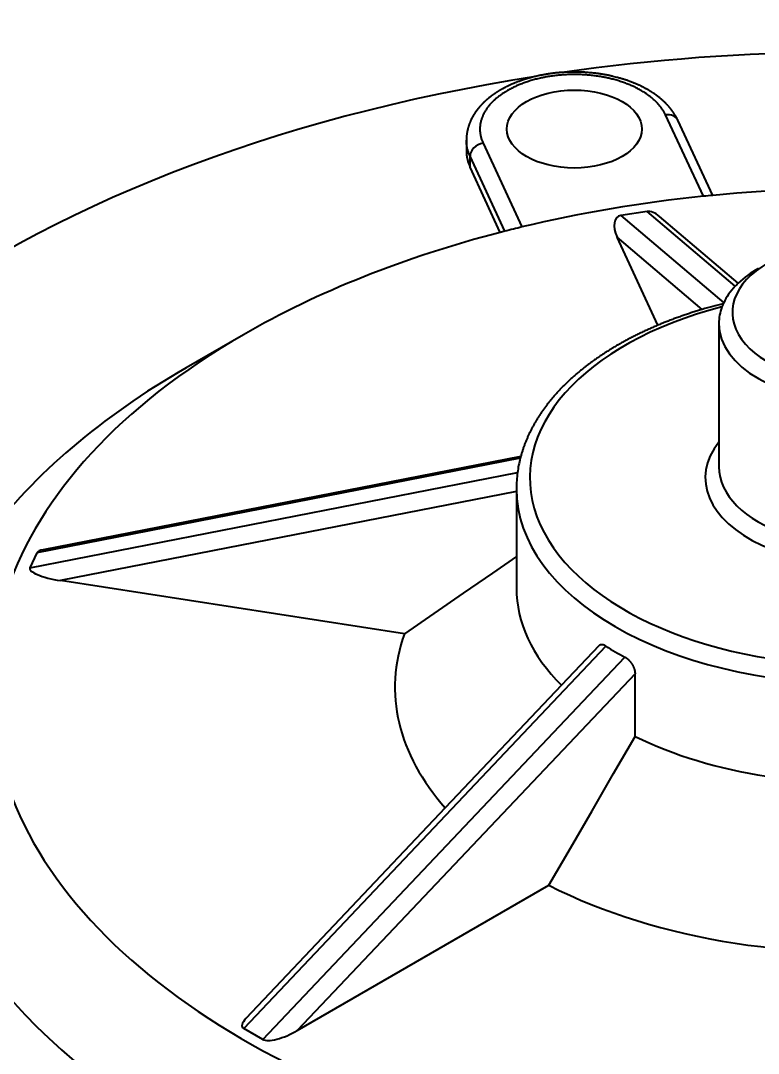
# Model space of a CAD drawing. Header units: millimetres. Extents: x 15 to 415, y 5 to 292.
# Drawn here: x 329.37 to 347.59, y 212.48 to 237.98 of the extents above; entities that cross this region are included whole.
import ezdxf

# ---------------------------------------------------------------- set-up
doc = ezdxf.new("R2010")
doc.units = ezdxf.units.MM
doc.layers.add('Geometries', color=7, linetype='Continuous')

msp = doc.modelspace()

# ---------------------------------------------------------------- linework, layer by layer
at = {"layer": 'Geometries', "linetype": 'Continuous', "lineweight": 40}
for p, q in [((346.2293, 233.6446), (345.2968, 235.654)), ((346.4599, 233.6674), (345.5991, 235.5221)), ((340.3763, 235.0334), (340.3763, 235.0333)), ((340.3763, 235.0333), (340.3763, 235.0334)), ((340.3763, 235.0333), (340.3763, 234.7611)), ((340.7891, 234.9566), (341.7495, 232.8873)), ((340.4671, 234.3625), (340.4671, 234.6347)), ((341.3267, 232.7826), (340.4671, 234.6347)), ((341.2139, 232.7536), (340.4671, 234.3625)), ((344.8379, 233.2699), (344.194, 233.1703)), ((344.194, 233.1703), (346.7324, 231.0178)), ((347.016, 231.423), (344.8379, 233.2699)), ((347.0928, 231.5003), (345.1492, 233.1484)), ((346.2006, 230.8513), (344.0974, 232.6348)), ((345.1057, 230.4623), (344.0974, 232.6348)), ((346.6115, 230.504), (346.6115, 230.5029)), ((346.6115, 230.5029), (346.6115, 227.5756)), ((334.8677, 230.2273), (333.4535, 229.4108)), ((346.6115, 227.5756), (346.6115, 226.9659)), ((341.7193, 227.2231), (329.9248, 224.9181)), ((341.7069, 227.1756), (329.7703, 224.8428)), ((329.5977, 224.471), (341.6385, 226.8242)), ((341.6115, 226.3553), (330.3528, 224.155)), ((341.6115, 226.4252), (341.6115, 226.4215)), ((341.6115, 226.4215), (341.6115, 226.3553)), ((341.6115, 226.3553), (341.6115, 224.7471)), ((329.7703, 224.8428), (329.5977, 224.471)), ((341.6115, 224.7471), (341.6115, 223.9721)), ((338.844, 222.8414), (330.3528, 224.155)), ((343.8212, 222.5372), (334.8772, 213.0954)), ((343.6445, 222.5408), (342.7247, 221.5697)), ((335.3486, 212.8233), (344.2927, 222.265)), ((344.5425, 221.8493), (336.2002, 213.0428)), ((344.5425, 220.3087), (344.5425, 221.8493)), ((342.7247, 221.5697), (339.856, 218.5414)), ((339.856, 218.5414), (334.9316, 213.343)), ((336.2002, 213.0428), (342.4162, 216.6316)), ((335.3486, 212.8233), (334.8772, 213.0954))]:
    msp.add_line(p, q, dxfattribs=at)
at = {"layer": 'Geometries', "linetype": 'Continuous', "lineweight": 40, "flags": 128}
for points in [[(342.7392, 236.703), (342.7098, 236.7009), (342.6799, 236.6985), (342.6568, 236.6965), (342.6336, 236.6943), (342.6105, 236.6921), (342.5874, 236.6897), (342.5644, 236.6872), (342.5414, 236.6846), (342.5182, 236.6818), (342.5062, 236.6803), (342.4941, 236.6788), (342.4818, 236.6772), (342.4694, 236.6756), (342.457, 236.6739), (342.4448, 236.6722), (342.4307, 236.6702), (342.4171, 236.6682), (342.4039, 236.6662), (342.391, 236.6643), (342.3802, 236.6626), (342.3696, 236.6609), (342.359, 236.6592), (342.3485, 236.6575), (342.338, 236.6557), (342.327, 236.6539), (342.3164, 236.6521), (342.3055, 236.6502), (342.2943, 236.6482), (342.2828, 236.6461), (342.2713, 236.644), (342.2511, 236.6402), (342.2313, 236.6364), (342.2118, 236.6325), (342.1925, 236.6286), (342.1735, 236.6246), (342.1469, 236.6189), (342.1204, 236.6131), (342.0935, 236.6069), (342.0874, 236.6055)], [(345.5991, 235.5223), (345.5958, 235.5292), (345.5926, 235.5359), (345.5895, 235.5424), (345.5865, 235.5486), (345.5836, 235.5545), (345.5807, 235.5601), (345.578, 235.5655), (345.5754, 235.5705), (345.5728, 235.5756), (345.5703, 235.5803), (345.5679, 235.5848), (345.5657, 235.5891), (345.5635, 235.5931), (345.5615, 235.5968), (345.5598, 235.5998), (345.5583, 235.6027), (345.5568, 235.6053), (345.5553, 235.6079), (345.5538, 235.6108), (345.552, 235.6138), (345.5502, 235.6172), (345.5483, 235.6204), (345.5463, 235.6239), (345.5441, 235.6276), (345.5419, 235.6315), (345.5395, 235.6357), (345.537, 235.6398), (345.5333, 235.6459), (345.5298, 235.6518), (345.5264, 235.6574), (345.5231, 235.6627), (345.52, 235.6678), (345.5159, 235.6742), (345.5118, 235.6807), (345.5076, 235.6872), (345.5042, 235.6923), (345.5009, 235.6974), (345.4974, 235.7026), (345.4938, 235.7081), (345.4899, 235.7137), (345.4859, 235.7196), (345.4816, 235.7258), (345.4785, 235.7302), (345.4754, 235.7347), (345.4723, 235.7389), (345.4695, 235.7429), (345.4667, 235.7468), (345.4641, 235.7503), (345.4618, 235.7536), (345.4599, 235.7562), (345.4581, 235.7586), (345.4565, 235.7607), (345.455, 235.7628), (345.4533, 235.765), (345.4515, 235.7675), (345.4492, 235.7706), (345.4466, 235.774), (345.4438, 235.7776), (345.4409, 235.7815), (345.4377, 235.7856), (345.4351, 235.789), (345.4323, 235.7926), (345.4296, 235.796), (345.427, 235.7993), (345.4245, 235.8024), (345.4215, 235.8062), (345.4188, 235.8096), (345.4162, 235.8128), (345.4139, 235.8156), (345.4118, 235.8182), (345.4102, 235.8202), (345.4084, 235.8223), (345.4066, 235.8246), (345.4046, 235.827), (345.4024, 235.8296), (345.3995, 235.8331), (345.3963, 235.8369), (345.3928, 235.841), (345.3892, 235.8453), (345.3853, 235.8498), (345.3816, 235.8541), (345.3779, 235.8584), (345.3727, 235.8643), (345.3676, 235.8701), (345.3625, 235.8757), (345.3576, 235.8812), (345.3528, 235.8865), (345.3482, 235.8915), (345.3438, 235.8963), (345.3396, 235.9008), (345.3367, 235.9038), (345.334, 235.9067), (345.3313, 235.9096), (345.3284, 235.9126), (345.3254, 235.9158), (345.3222, 235.9191), (345.3189, 235.9225), (345.3154, 235.9261), (345.3118, 235.9298), (345.3079, 235.9338), (345.3038, 235.9379), (345.2996, 235.9421), (345.2957, 235.946), (345.292, 235.9497), (345.2886, 235.953), (345.2854, 235.9561), (345.2825, 235.959), (345.2798, 235.9616), (345.2778, 235.9636), (345.276, 235.9653), (345.274, 235.9672), (345.2719, 235.9692), (345.2697, 235.9713), (345.2666, 235.9743), (345.2633, 235.9775), (345.2596, 235.9809), (345.2559, 235.9844), (345.2519, 235.9881), (345.2478, 235.9919), (345.2436, 235.9958), (345.2395, 235.9996), (345.223, 236.0145), (345.2187, 236.0182), (345.2145, 236.022), (345.2102, 236.0257), (345.206, 236.0295), (345.2019, 236.033), (345.198, 236.0363), (345.1943, 236.0395), (345.191, 236.0424), (345.1878, 236.045), (345.1849, 236.0475), (345.1821, 236.0499), (345.1801, 236.0515), (345.1781, 236.0533), (345.1759, 236.0551), (345.1736, 236.057), (345.17, 236.06), (345.1661, 236.0632), (345.162, 236.0666), (345.1575, 236.0702), (345.1528, 236.0741), (345.1407, 236.0838), (345.1284, 236.0935), (345.1161, 236.1032), (345.1112, 236.1069), (345.1063, 236.1107), (345.1014, 236.1144), (345.0967, 236.1179), (345.0923, 236.1212), (345.0882, 236.1243), (345.0853, 236.1265), (345.0825, 236.1286), (345.0798, 236.1305), (345.0773, 236.1324), (345.075, 236.1341), (345.0728, 236.1357), (345.0705, 236.1374), (345.0681, 236.1392), (345.0648, 236.1416), (345.0612, 236.1441), (345.0574, 236.1469), (345.0533, 236.1498), (345.049, 236.1529), (345.0442, 236.1564), (345.0391, 236.1599), (345.034, 236.1635), (345.0289, 236.1671), (345.0238, 236.1706), (345.0188, 236.174), (345.007, 236.1821), (344.9952, 236.1901), (344.9883, 236.1947), (344.9816, 236.1991), (344.9751, 236.2034), (344.9689, 236.2074), (344.9629, 236.2113), (344.9571, 236.215), (344.9524, 236.218), (344.9476, 236.2211), (344.9427, 236.2242), (344.9375, 236.2274), (344.9322, 236.2308), (344.9249, 236.2353), (344.9172, 236.24), (344.9094, 236.2448), (344.8953, 236.2533), (344.8808, 236.2619), (344.8661, 236.2706), (344.851, 236.2793), (344.8355, 236.2881), (344.8197, 236.2969), (344.8144, 236.2998), (344.8093, 236.3026), (344.8044, 236.3053), (344.7998, 236.3078), (344.7955, 236.3101), (344.7915, 236.3123), (344.7877, 236.3143), (344.7845, 236.316), (344.7815, 236.3176), (344.7786, 236.3192), (344.7753, 236.3209), (344.7719, 236.3227), (344.7682, 236.3247), (344.7643, 236.3267), (344.7597, 236.3291), (344.7549, 236.3316), (344.7497, 236.3343), (344.7443, 236.3371), (344.7388, 236.3399), (344.7266, 236.346), (344.7147, 236.352), (344.7031, 236.3578), (344.6916, 236.3634), (344.6804, 236.3688), (344.6689, 236.3743), (344.6572, 236.3798), (344.6453, 236.3854), (344.6326, 236.3912), (344.6197, 236.3971), (344.6072, 236.4027), (344.6005, 236.4057), (344.5939, 236.4087), (344.5874, 236.4115), (344.5809, 236.4143), (344.5747, 236.417), (344.5687, 236.4196), (344.5629, 236.4221), (344.5579, 236.4242), (344.5531, 236.4263), (344.5486, 236.4282), (344.544, 236.4301), (344.5391, 236.4322), (344.5338, 236.4344), (344.5282, 236.4367), (344.5222, 236.4392), (344.5158, 236.4418), (344.5092, 236.4445), (344.5022, 236.4473), (344.4952, 236.4501), (344.4844, 236.4544), (344.4738, 236.4586), (344.4634, 236.4626), (344.4519, 236.4671), (344.4406, 236.4714), (344.4294, 236.4756), (344.4182, 236.4798), (344.4069, 236.4839), (344.3956, 236.488), (344.3843, 236.4921), (344.3686, 236.4977), (344.3527, 236.5032), (344.3364, 236.5088), (344.3198, 236.5144), (344.3123, 236.517), (344.3049, 236.5194), (344.2979, 236.5217), (344.2911, 236.5239), (344.2846, 236.526), (344.2797, 236.5276), (344.2749, 236.5291), (344.2704, 236.5306), (344.266, 236.532), (344.2617, 236.5333), (344.2568, 236.5349), (344.2516, 236.5365), (344.246, 236.5382), (344.2402, 236.54), (344.2341, 236.5419), (344.2277, 236.5438), (344.2211, 236.5459), (344.2142, 236.5479), (344.1932, 236.5542), (344.1724, 236.5602), (344.1516, 236.5661), (344.1311, 236.5718), (344.1108, 236.5773), (344.0909, 236.5825), (344.0598, 236.5905), (344.0286, 236.5983), (343.9972, 236.6058), (343.98, 236.6097), (343.9628, 236.6137), (343.9455, 236.6175), (343.9281, 236.6213), (343.9103, 236.6251), (343.8924, 236.6288), (343.8742, 236.6325), (343.8606, 236.6352), (343.8473, 236.6378), (343.8344, 236.6403), (343.8219, 236.6426), (343.8142, 236.644), (343.8062, 236.6455), (343.7979, 236.647), (343.7892, 236.6486), (343.7801, 236.6502), (343.7735, 236.6513), (343.7667, 236.6525), (343.7597, 236.6537), (343.7525, 236.6549), (343.7454, 236.6561), (343.7386, 236.6573), (343.7322, 236.6583), (343.7262, 236.6593), (343.7205, 236.6602), (343.7157, 236.661), (343.7112, 236.6617), (343.707, 236.6623), (343.7031, 236.663), (343.6994, 236.6635), (343.6958, 236.6641), (343.6919, 236.6647), (343.6878, 236.6653), (343.6828, 236.6661), (343.6774, 236.6669), (343.6717, 236.6677), (343.6657, 236.6686), (343.6594, 236.6695), (343.6527, 236.6705), (343.6457, 236.6715), (343.633, 236.6733), (343.6206, 236.675), (343.6084, 236.6766), (343.5949, 236.6784), (343.5817, 236.6801), (343.5687, 236.6817), (343.5559, 236.6832), (343.543, 236.6848), (343.5301, 236.6862), (343.5172, 236.6877), (343.4817, 236.6915), (343.4461, 236.6949), (343.4143, 236.6978), (343.3824, 236.7004), (343.3505, 236.7028), (343.3185, 236.7049), (343.2899, 236.7066), (343.2613, 236.7082), (343.2327, 236.7095), (343.204, 236.7107), (343.1754, 236.7116), (343.1467, 236.7124), (343.118, 236.713), (343.0891, 236.7134), (343.0728, 236.7135), (343.0564, 236.7136), (343.04, 236.7136), (343.0239, 236.7136), (343.008, 236.7135), (342.9924, 236.7133), (342.977, 236.7131), (342.9614, 236.7128), (342.9415, 236.7124), (342.9212, 236.7119), (342.9005, 236.7113), (342.88, 236.7106), (342.8596, 236.7098), (342.8295, 236.7084), (342.7995, 236.7068), (342.7695, 236.705), (342.7396, 236.703), (342.7392, 236.703)], [(342.0874, 236.6055), (342.0664, 236.6005), (342.0395, 236.5939), (342.0128, 236.5871), (341.9864, 236.5803), (341.9601, 236.5732), (341.9472, 236.5696), (341.9342, 236.566), (341.9209, 236.5623), (341.9074, 236.5584), (341.9012, 236.5566), (341.895, 236.5548), (341.8887, 236.553), (341.8823, 236.5511), (341.8759, 236.5492), (341.8695, 236.5473), (341.8634, 236.5454), (341.8566, 236.5434), (341.8503, 236.5414), (341.8444, 236.5396), (341.839, 236.5379), (341.8339, 236.5364), (341.8293, 236.5349), (341.8259, 236.5338), (341.8222, 236.5327), (341.8183, 236.5314), (341.8141, 236.5301), (341.8096, 236.5287), (341.8049, 236.5272), (341.8, 236.5256), (341.7949, 236.5239), (341.7895, 236.5221), (341.7838, 236.5203), (341.7781, 236.5184), (341.7671, 236.5148), (341.7563, 236.5111), (341.7438, 236.5069), (341.7316, 236.5026), (341.7196, 236.4985), (341.6988, 236.4911), (341.6781, 236.4836), (341.6575, 236.476), (341.642, 236.4701), (341.6263, 236.4641), (341.6105, 236.4579), (341.5944, 236.4516), (341.5873, 236.4488), (341.5805, 236.446), (341.5741, 236.4434), (341.568, 236.4409), (341.5623, 236.4386), (341.5569, 236.4364), (341.5518, 236.4343), (341.5485, 236.4329), (341.5451, 236.4315), (341.5415, 236.43), (341.5377, 236.4284), (341.5337, 236.4267), (341.5294, 236.4249), (341.5249, 236.4229), (341.5197, 236.4207), (341.5141, 236.4183), (341.5083, 236.4158), (341.5023, 236.4132), (341.4964, 236.4106), (341.479, 236.4029), (341.462, 236.3952), (341.4455, 236.3877), (341.4292, 236.3801), (341.4133, 236.3726), (341.3978, 236.3651), (341.3905, 236.3616), (341.3831, 236.3579), (341.3755, 236.3542), (341.3676, 236.3503), (341.3596, 236.3462), (341.3542, 236.3435), (341.3488, 236.3408), (341.3433, 236.338), (341.3378, 236.3351), (341.3325, 236.3324), (341.3276, 236.3299), (341.323, 236.3275), (341.3182, 236.325), (341.3139, 236.3227), (341.3099, 236.3206), (341.3063, 236.3187), (341.3031, 236.3169), (341.3, 236.3153), (341.2968, 236.3136), (341.2933, 236.3117), (341.2896, 236.3097), (341.2857, 236.3076), (341.2802, 236.3046), (341.2744, 236.3014), (341.2682, 236.298), (341.2608, 236.2939), (341.2533, 236.2897), (341.2458, 236.2855), (341.2383, 236.2812), (341.2309, 236.277), (341.2234, 236.2727), (341.2147, 236.2676), (341.2061, 236.2625), (341.1976, 236.2575), (341.1894, 236.2526), (341.1813, 236.2477), (341.1735, 236.243), (341.166, 236.2384), (341.1586, 236.2338), (341.1513, 236.2292), (341.144, 236.2247), (341.1367, 236.2201), (341.1294, 236.2154), (341.122, 236.2106), (341.113, 236.2048), (341.1037, 236.1987), (341.0942, 236.1923), (341.0844, 236.1858), (341.0746, 236.1792), (341.0648, 236.1724), (341.054, 236.165), (341.0432, 236.1573), (341.0389, 236.1543), (341.0348, 236.1514), (341.0308, 236.1485), (341.0271, 236.1458), (341.0239, 236.1436), (341.0209, 236.1414), (341.0181, 236.1393), (341.0154, 236.1374), (341.0129, 236.1355), (341.0105, 236.1338), (341.0083, 236.1322), (341.006, 236.1305), (341.0028, 236.1281), (340.9993, 236.1255), (340.9955, 236.1227), (340.9915, 236.1196), (340.9872, 236.1164), (340.9826, 236.1129), (340.9781, 236.1095), (340.9735, 236.1059), (340.9689, 236.1024), (340.9643, 236.0988), (340.9597, 236.0953), (340.9453, 236.0839), (340.931, 236.0724), (340.9266, 236.0688), (340.9226, 236.0655), (340.9187, 236.0623), (340.9151, 236.0593), (340.9117, 236.0565), (340.9091, 236.0543), (340.9067, 236.0523), (340.9044, 236.0504), (340.9022, 236.0486), (340.9, 236.0467), (340.8976, 236.0446), (340.8945, 236.042), (340.8911, 236.0391), (340.8876, 236.0361), (340.8837, 236.0327), (340.8799, 236.0295), (340.876, 236.026), (340.8718, 236.0223), (340.8677, 236.0187), (340.8635, 236.015), (340.8595, 236.0114), (340.8554, 236.0077), (340.8444, 235.9977), (340.8335, 235.9877), (340.8294, 235.9838), (340.8255, 235.9802), (340.8219, 235.9768), (340.8186, 235.9737), (340.8155, 235.9708), (340.8133, 235.9687), (340.8113, 235.9667), (340.8094, 235.9649), (340.8076, 235.9631), (340.8056, 235.9612), (340.8029, 235.9586), (340.8, 235.9558), (340.797, 235.9528), (340.7937, 235.9495), (340.7902, 235.9461), (340.7866, 235.9425), (340.7828, 235.9387), (340.779, 235.9349), (340.7753, 235.9311), (340.7703, 235.926), (340.7655, 235.921), (340.7609, 235.9163), (340.7566, 235.9117), (340.7525, 235.9074), (340.7477, 235.9023), (340.7428, 235.8971), (340.7377, 235.8916), (340.7325, 235.8859), (340.7272, 235.8801), (340.7217, 235.874), (340.7161, 235.8677), (340.7101, 235.8609), (340.704, 235.8539), (340.6978, 235.8466), (340.6941, 235.8423), (340.6907, 235.8383), (340.6875, 235.8345), (340.6845, 235.8309), (340.6825, 235.8285), (340.6806, 235.8262), (340.6789, 235.8241), (340.6772, 235.8221), (340.6757, 235.8202), (340.6742, 235.8184), (340.6727, 235.8166), (340.6709, 235.8143), (340.6689, 235.8119), (340.6668, 235.8093), (340.6646, 235.8065), (340.6622, 235.8035), (340.6601, 235.8008), (340.6578, 235.798), (340.6555, 235.7951), (340.6531, 235.792), (340.6507, 235.7889), (340.6483, 235.7858), (340.6456, 235.7823), (340.6431, 235.7791), (340.6408, 235.776), (340.6386, 235.7731), (340.6367, 235.7706), (340.6349, 235.7682), (340.6333, 235.766), (340.6317, 235.7639), (340.6303, 235.7621), (340.629, 235.7602), (340.6275, 235.7583), (340.6254, 235.7553), (340.623, 235.7521), (340.6205, 235.7487), (340.6178, 235.7449), (340.6149, 235.7408), (340.6118, 235.7365), (340.6086, 235.732), (340.6054, 235.7274), (340.6007, 235.7206), (340.5961, 235.714), (340.5923, 235.7082), (340.5886, 235.7027), (340.5851, 235.6975), (340.5817, 235.6923), (340.5783, 235.6871), (340.5749, 235.6819), (340.5715, 235.6766), (340.5682, 235.6713), (340.5648, 235.6659), (340.5621, 235.6616), (340.5594, 235.6572), (340.5566, 235.6527), (340.5538, 235.648), (340.5509, 235.6431), (340.5479, 235.638), (340.5448, 235.6329), (340.5422, 235.6284), (340.5398, 235.6242), (340.5375, 235.6203), (340.5354, 235.6166), (340.5335, 235.6132), (340.5318, 235.61), (340.5304, 235.6076), (340.5291, 235.6053), (340.5278, 235.6028), (340.5263, 235.6003), (340.5248, 235.5975), (340.5232, 235.5946), (340.5215, 235.5915), (340.5196, 235.5878), (340.5176, 235.584), (340.5154, 235.58), (340.5132, 235.5758), (340.5109, 235.5713), (340.5086, 235.5668), (340.5064, 235.5626), (340.5044, 235.5586), (340.5026, 235.5549), (340.5009, 235.5515), (340.4993, 235.5483), (340.4982, 235.5461), (340.4972, 235.544), (340.4962, 235.5419), (340.4951, 235.5396), (340.4939, 235.5371), (340.4926, 235.5344), (340.4909, 235.5309), (340.4891, 235.5271), (340.4872, 235.523), (340.4852, 235.5187), (340.4831, 235.514), (340.4813, 235.5102), (340.4797, 235.5066), (340.4782, 235.5032), (340.4768, 235.4999), (340.4754, 235.4969), (340.474, 235.4936), (340.4727, 235.4905), (340.4714, 235.4877), (340.4703, 235.4851), (340.4695, 235.4833), (340.4688, 235.4815), (340.468, 235.4796), (340.4672, 235.4777), (340.4659, 235.4746), (340.4645, 235.4712), (340.463, 235.4675), (340.4614, 235.4635), (340.4596, 235.4592), (340.4581, 235.4554), (340.4566, 235.4514), (340.455, 235.4473), (340.4535, 235.4434), (340.4521, 235.4397), (340.4507, 235.4362), (340.4492, 235.4322), (340.4479, 235.4285), (340.4466, 235.4251), (340.4454, 235.4218), (340.4443, 235.4188), (340.4433, 235.4159), (340.4422, 235.4128), (340.441, 235.4095), (340.4398, 235.406), (340.4386, 235.4023), (340.4373, 235.3985), (340.4359, 235.3945), (340.4346, 235.3907), (340.4331, 235.3859), (340.4316, 235.3814), (340.4302, 235.3772), (340.4295, 235.3749), (340.4288, 235.3726), (340.428, 235.3701), (340.4272, 235.3675), (340.426, 235.3634), (340.4246, 235.359), (340.4232, 235.3543), (340.4217, 235.3492), (340.4205, 235.3449), (340.4192, 235.3405), (340.418, 235.3361), (340.4169, 235.3319), (340.4156, 235.3273), (340.4144, 235.3229), (340.4134, 235.319), (340.4124, 235.3153), (340.4116, 235.312), (340.4108, 235.3091), (340.4102, 235.3067), (340.4096, 235.304), (340.4089, 235.3011), (340.4081, 235.298), (340.4073, 235.2946), (340.4064, 235.2909), (340.4055, 235.287), (340.4046, 235.2831), (340.4037, 235.2791), (340.4027, 235.2749), (340.4018, 235.2708), (340.401, 235.2668), (340.4002, 235.2632), (340.3995, 235.2594), (340.3987, 235.256), (340.3981, 235.2527), (340.3975, 235.2498), (340.3971, 235.2476), (340.3967, 235.2456), (340.3963, 235.2437), (340.396, 235.2418), (340.3954, 235.2388), (340.3948, 235.2355), (340.3941, 235.2319), (340.3934, 235.228), (340.3927, 235.2237), (340.392, 235.22), (340.3914, 235.216), (340.3907, 235.2118), (340.39, 235.2075), (340.3894, 235.2035), (340.3888, 235.1997), (340.3882, 235.1955), (340.3876, 235.1916), (340.3871, 235.188), (340.3866, 235.1847), (340.3863, 235.1822), (340.386, 235.18), (340.3857, 235.1778), (340.3854, 235.1755), (340.3851, 235.1731), (340.3848, 235.1704), (340.3844, 235.1675), (340.3841, 235.1644), (340.3836, 235.1609), (340.3832, 235.1573), (340.3828, 235.1534), (340.3824, 235.1493), (340.3819, 235.145), (340.3815, 235.1408), (340.3811, 235.1361), (340.3807, 235.1317), (340.3803, 235.1276), (340.38, 235.1238), (340.3797, 235.1203), (340.3795, 235.1171), (340.3793, 235.1143), (340.3791, 235.1116), (340.3789, 235.1086), (340.3786, 235.1055), (340.3784, 235.1021), (340.3782, 235.0984), (340.378, 235.0946), (340.3778, 235.0905), (340.3776, 235.0863), (340.3774, 235.0819), (340.3772, 235.0773), (340.377, 235.0726), (340.3768, 235.0654), (340.3766, 235.0579), (340.3764, 235.0501), (340.3763, 235.0419), (340.3763, 235.0334)], [(344.803, 236.1897), (344.7858, 236.201), (344.7641, 236.2149), (344.7422, 236.2285), (344.72, 236.242), (344.6974, 236.2552), (344.6745, 236.2684), (344.6513, 236.2813), (344.6278, 236.294), (344.604, 236.3066), (344.5846, 236.3165), (344.5651, 236.3263), (344.5453, 236.336), (344.5254, 236.3456), (344.5053, 236.355), (344.485, 236.3644), (344.4645, 236.3736), (344.4438, 236.3826), (344.4179, 236.3937), (344.3918, 236.4045), (344.3654, 236.4152), (344.3387, 236.4256), (344.3118, 236.4358), (344.2847, 236.4458), (344.2573, 236.4556), (344.2297, 236.4652), (344.2018, 236.4745), (344.1738, 236.4837), (344.1455, 236.4926), (344.117, 236.5012), (344.0883, 236.5097), (344.0594, 236.5179), (344.0304, 236.5259), (344.0011, 236.5336), (343.9716, 236.5411), (343.942, 236.5484), (343.9181, 236.5541), (343.894, 236.5596), (343.8699, 236.565), (343.8456, 236.5702), (343.8212, 236.5753), (343.7968, 236.5802), (343.7722, 236.585), (343.7475, 236.5895), (343.7167, 236.595), (343.6858, 236.6003), (343.6548, 236.6053), (343.6237, 236.61), (343.5924, 236.6146), (343.5611, 236.6188), (343.5296, 236.6228), (343.4981, 236.6266), (343.4664, 236.6301), (343.4347, 236.6333), (343.4029, 236.6363), (343.3711, 236.6391), (343.3392, 236.6416), (343.3072, 236.6438), (343.2752, 236.6458), (343.2431, 236.6475), (343.211, 236.649), (343.1788, 236.6502), (343.153, 236.6509), (343.1272, 236.6516), (343.1013, 236.652), (343.0754, 236.6523), (343.0495, 236.6524), (343.0236, 236.6524), (342.9976, 236.6522), (342.9717, 236.6518), (342.9395, 236.6511), (342.9074, 236.6502), (342.8752, 236.6489), (342.8431, 236.6475), (342.811, 236.6458), (342.779, 236.6438), (342.7471, 236.6416), (342.7151, 236.6391), (342.6833, 236.6363), (342.6515, 236.6333), (342.6198, 236.6301), (342.5881, 236.6266), (342.5566, 236.6229), (342.5251, 236.6189), (342.4938, 236.6146), (342.4625, 236.6101), (342.4314, 236.6054), (342.4003, 236.6004), (342.3755, 236.5962), (342.3508, 236.5918), (342.3261, 236.5873), (342.3015, 236.5826), (342.277, 236.5778), (342.2525, 236.5728), (342.2282, 236.5677), (342.204, 236.5623), (342.174, 236.5555), (342.1442, 236.5485), (342.1145, 236.5412), (342.0851, 236.5337), (342.0558, 236.5259), (342.0267, 236.5179), (341.9978, 236.5097), (341.9691, 236.5013), (341.9406, 236.4926), (341.9123, 236.4837), (341.8842, 236.4746), (341.8564, 236.4652), (341.8288, 236.4557), (341.8014, 236.4459), (341.7742, 236.4359), (341.7473, 236.4257), (341.7206, 236.4152), (341.6942, 236.4046), (341.6732, 236.3959), (341.6523, 236.387), (341.6316, 236.3781), (341.6111, 236.369), (341.5907, 236.3597), (341.5705, 236.3503), (341.5505, 236.3408), (341.5306, 236.3312), (341.5062, 236.319), (341.4821, 236.3067), (341.4583, 236.2941), (341.4348, 236.2814), (341.4116, 236.2685), (341.3888, 236.2554), (341.3662, 236.2421), (341.344, 236.2287), (341.322, 236.215), (341.3004, 236.2012), (341.2832, 236.1899)], [(341.2832, 236.1899), (341.2792, 236.1872), (341.2583, 236.1731), (341.2377, 236.1588), (341.2174, 236.1443), (341.1975, 236.1297), (341.178, 236.1149), (341.1588, 236.0999), (341.14, 236.0848), (341.1251, 236.0726), (341.1105, 236.0603), (341.0961, 236.0478), (341.0819, 236.0353), (341.068, 236.0227), (341.0543, 236.01), (341.0409, 235.9972), (341.0277, 235.9843), (341.0116, 235.9682), (340.9959, 235.9519), (340.9807, 235.9355), (340.9658, 235.919), (340.9513, 235.9024), (340.9372, 235.8856), (340.9235, 235.8688), (340.9103, 235.8518), (340.8974, 235.8348), (340.8849, 235.8176), (340.8729, 235.8003), (340.8613, 235.783), (340.85, 235.7655), (340.8392, 235.748), (340.8289, 235.7304), (340.8189, 235.7127), (340.8094, 235.6949), (340.8002, 235.677), (340.7932, 235.6627), (340.7865, 235.6482), (340.7801, 235.6337), (340.7739, 235.6192), (340.768, 235.6046), (340.7623, 235.59), (340.757, 235.5753), (340.7519, 235.5606), (340.746, 235.5424), (340.7406, 235.524), (340.7356, 235.5056), (340.731, 235.4872), (340.7269, 235.4688), (340.7232, 235.4503), (340.7199, 235.4318), (340.7171, 235.4133), (340.7148, 235.3947), (340.7129, 235.3761), (340.7114, 235.3575), (340.7104, 235.339), (340.7098, 235.3204), (340.7096, 235.3018), (340.71, 235.2832), (340.7107, 235.2646), (340.7119, 235.246), (340.7136, 235.2274), (340.7152, 235.2125), (340.7171, 235.1976), (340.7193, 235.1827), (340.7218, 235.1678), (340.7246, 235.1529), (340.7277, 235.138), (340.7311, 235.1232), (340.7347, 235.1084), (340.7398, 235.0892), (340.7454, 235.0702), (340.7515, 235.0511), (340.7581, 235.0322), (340.7651, 235.0132), (340.7727, 234.9943), (340.7807, 234.9754), (340.7891, 234.9566)], [(345.2968, 235.654), (345.2885, 235.6714), (345.2798, 235.6887), (345.2706, 235.706), (345.2611, 235.7233), (345.2512, 235.7404), (345.2409, 235.7575), (345.2302, 235.7744), (345.2191, 235.7913), (345.2076, 235.8081), (345.1957, 235.8249), (345.1834, 235.8415), (345.1708, 235.858), (345.1578, 235.8744), (345.1443, 235.8908), (345.1305, 235.907), (345.1164, 235.9231), (345.1018, 235.9391), (345.0869, 235.955), (345.0706, 235.9718), (345.0539, 235.9885), (345.0367, 236.0051), (345.0191, 236.0215), (345.0012, 236.0378), (344.9828, 236.0539), (344.9647, 236.0693), (344.9463, 236.0846), (344.9274, 236.0997), (344.9082, 236.1147), (344.8887, 236.1295), (344.8688, 236.1441), (344.8486, 236.1586), (344.828, 236.1729), (344.807, 236.1871), (344.803, 236.1897)], [(340.4671, 234.6347), (340.4671, 234.6347), (340.4594, 234.6518), (340.452, 234.6689), (340.4449, 234.6862), (340.4382, 234.7034), (340.4318, 234.7207), (340.4257, 234.7381), (340.42, 234.7556), (340.4146, 234.773), (340.4096, 234.7905), (340.405, 234.8081), (340.3998, 234.8291), (340.3952, 234.8502), (340.3911, 234.8713), (340.3883, 234.8872), (340.3858, 234.9031), (340.3837, 234.919), (340.3817, 234.9349), (340.3797, 234.9561), (340.3781, 234.9773), (340.377, 234.9986), (340.3765, 235.0145), (340.3763, 235.0305), (340.3763, 235.0333)], [(340.3763, 234.7611), (340.3765, 234.7415), (340.3772, 234.7202), (340.3781, 234.7043), (340.3793, 234.6883), (340.3807, 234.6724), (340.3825, 234.6565), (340.3846, 234.6394), (340.3871, 234.6224), (340.39, 234.6054), (340.3931, 234.5884), (340.3966, 234.5714), (340.4004, 234.5544), (340.4046, 234.5375), (340.409, 234.5206), (340.4147, 234.5006), (340.4208, 234.4808), (340.4274, 234.461), (340.4344, 234.4412), (340.4419, 234.4214), (340.4499, 234.4017), (340.4583, 234.3821), (340.4671, 234.3625)], [(346.2006, 230.8513), (346.1916, 230.8487), (346.164, 230.8404), (346.1364, 230.8321), (346.1089, 230.8238), (346.0814, 230.8154), (346.054, 230.8069), (346.0266, 230.7983), (345.9993, 230.7897), (345.9721, 230.7811), (345.9448, 230.7723), (345.9177, 230.7635), (345.8906, 230.7547), (345.8635, 230.7458), (345.8365, 230.7368), (345.8096, 230.7278), (345.7827, 230.7187), (345.7559, 230.7096), (345.7291, 230.7004), (345.7024, 230.6911), (345.6758, 230.6818), (345.6492, 230.6724), (345.6226, 230.6629), (345.5962, 230.6534), (345.5697, 230.6439), (345.5434, 230.6343), (345.5171, 230.6246), (345.4908, 230.6149), (345.4646, 230.6051), (345.4385, 230.5952), (345.4125, 230.5853), (345.3865, 230.5753), (345.3605, 230.5653), (345.3346, 230.5552), (345.3088, 230.5451), (345.2831, 230.5349), (345.2574, 230.5246), (345.2318, 230.5143), (345.2062, 230.5039), (345.1807, 230.4935), (345.1553, 230.483), (345.1299, 230.4725), (345.1057, 230.4623)], [(345.1057, 230.4623), (345.1046, 230.4619), (345.0794, 230.4512), (345.0542, 230.4405), (345.0291, 230.4297), (345.004, 230.4189), (344.9791, 230.408), (344.9542, 230.3971), (344.9293, 230.3861), (344.9046, 230.375), (344.8799, 230.3639), (344.8552, 230.3527), (344.8307, 230.3415), (344.8062, 230.3302), (344.7817, 230.3189), (344.7574, 230.3075), (344.7331, 230.2961), (344.7089, 230.2846), (344.6848, 230.273), (344.6607, 230.2614), (344.6367, 230.2498), (344.6128, 230.2381), (344.5889, 230.2263), (344.5651, 230.2145), (344.5414, 230.2026), (344.5178, 230.1907), (344.4942, 230.1787), (344.4707, 230.1667), (344.4473, 230.1546), (344.424, 230.1424), (344.4007, 230.1302), (344.3775, 230.118), (344.3544, 230.1057), (344.3314, 230.0933), (344.3084, 230.0809), (344.2856, 230.0685), (344.2628, 230.056), (344.24, 230.0434), (344.2174, 230.0308), (344.1948, 230.0181), (344.1723, 230.0054), (344.1499, 229.9927), (344.1276, 229.9798), (344.1213, 229.9762)], [(344.1213, 229.9762), (344.1095, 229.9694), (344.0873, 229.9565), (344.0652, 229.9435), (344.0432, 229.9305), (344.0212, 229.9175), (343.9994, 229.9043), (343.9776, 229.8912), (343.9559, 229.878), (343.9342, 229.8647), (343.9127, 229.8514), (343.8912, 229.838), (343.8699, 229.8246), (343.8486, 229.8111), (343.8274, 229.7976), (343.8062, 229.7841), (343.7852, 229.7705), (343.7643, 229.7568), (343.7434, 229.7431), (343.7226, 229.7294), (343.7019, 229.7156), (343.6813, 229.7017), (343.6608, 229.6878), (343.6403, 229.6739), (343.62, 229.6599), (343.5997, 229.6458), (343.5795, 229.6317), (343.5594, 229.6176), (343.5394, 229.6034), (343.5195, 229.5892), (343.4997, 229.5749), (343.4799, 229.5606), (343.4603, 229.5463), (343.4407, 229.5319), (343.4212, 229.5174), (343.4019, 229.5029), (343.3826, 229.4884), (343.3634, 229.4738), (343.3443, 229.4591), (343.3253, 229.4444), (343.3063, 229.4297), (343.2875, 229.415), (343.2688, 229.4001), (343.2501, 229.3853), (343.2316, 229.3704), (343.2131, 229.3554), (343.1947, 229.3405), (343.1765, 229.3254), (343.1583, 229.3104), (343.1402, 229.2952), (343.1222, 229.2801), (343.1043, 229.2649), (343.0865, 229.2497), (343.0688, 229.2344), (343.0512, 229.2191), (343.0337, 229.2037), (343.0162, 229.1883), (342.9989, 229.1728), (342.9817, 229.1574), (342.9646, 229.1418), (342.9475, 229.1263), (342.9306, 229.1107), (342.9138, 229.095), (342.897, 229.0793), (342.8804, 229.0636), (342.8639, 229.0478), (342.8474, 229.032), (342.8311, 229.0162), (342.8149, 229.0003), (342.7987, 228.9844), (342.7827, 228.9684), (342.7667, 228.9524), (342.7509, 228.9364), (342.7352, 228.9203), (342.7195, 228.9042), (342.704, 228.8881), (342.6886, 228.8719), (342.6732, 228.8557), (342.658, 228.8395), (342.6429, 228.8232), (342.6278, 228.8069), (342.6129, 228.7905), (342.5981, 228.7741), (342.5834, 228.7577), (342.5688, 228.7412), (342.5543, 228.7247), (342.5399, 228.7082), (342.5256, 228.6917), (342.5114, 228.6751), (342.4973, 228.6584), (342.4833, 228.6418), (342.4694, 228.6251), (342.4557, 228.6084), (342.442, 228.5916), (342.4284, 228.5748), (342.415, 228.558), (342.4016, 228.5412), (342.3884, 228.5243), (342.3753, 228.5074), (342.3623, 228.4904), (342.3493, 228.4735), (342.3365, 228.4565), (342.3238, 228.4394), (342.3112, 228.4224), (342.2987, 228.4053), (342.2864, 228.3882), (342.2741, 228.371), (342.2619, 228.3539), (342.2499, 228.3367), (342.2379, 228.3194), (342.2261, 228.3022), (342.2144, 228.2849), (342.2028, 228.2676), (342.1912, 228.2503), (342.1799, 228.2329), (342.1686, 228.2155), (342.1574, 228.1981), (342.1463, 228.1807), (342.1354, 228.1632), (342.1245, 228.1458), (342.1138, 228.1283), (342.1032, 228.1107), (342.0927, 228.0932), (342.0823, 228.0756), (342.072, 228.058), (342.0618, 228.0404), (342.0517, 228.0227), (342.0418, 228.0051), (342.0319, 227.9874), (342.0222, 227.9697), (342.0126, 227.9519), (342.0031, 227.9342), (341.9937, 227.9164), (341.9844, 227.8986), (341.9752, 227.8808), (341.9662, 227.863), (341.9572, 227.8451), (341.9484, 227.8272), (341.9397, 227.8094), (341.9311, 227.7914), (341.9226, 227.7735), (341.9142, 227.7556), (341.906, 227.7376), (341.8978, 227.7196), (341.8898, 227.7016), (341.8818, 227.6836), (341.874, 227.6656), (341.8663, 227.6475), (341.8588, 227.6295), (341.8513, 227.6114), (341.8439, 227.5933), (341.8367, 227.5752), (341.8296, 227.5571), (341.8226, 227.539), (341.8157, 227.5208), (341.8089, 227.5026), (341.8022, 227.4845), (341.7957, 227.4663), (341.7892, 227.4481), (341.7829, 227.4298), (341.7767, 227.4116), (341.7706, 227.3934), (341.7646, 227.3751), (341.7587, 227.3568), (341.753, 227.3386), (341.7473, 227.3203), (341.7418, 227.302), (341.7364, 227.2837), (341.7311, 227.2653), (341.7259, 227.247), (341.7208, 227.2287), (341.7193, 227.2231)], [(341.7193, 227.2231), (341.7159, 227.2103), (341.7111, 227.192), (341.7068, 227.1756)], [(341.6114, 224.7471), (341.0223, 224.3417), (340.2961, 223.8417), (339.57, 223.3416), (338.844, 222.8414)], [(343.8212, 222.5372), (343.8154, 222.5409), (343.8096, 222.5444), (343.8037, 222.5477), (343.7979, 222.5508), (343.7909, 222.5543), (343.7839, 222.5575), (343.7769, 222.5603), (343.77, 222.5629), (343.7632, 222.5652), (343.7563, 222.5672), (343.7494, 222.5689), (343.7427, 222.5703), (343.736, 222.5713), (343.7294, 222.572), (343.7232, 222.5723), (343.717, 222.5724), (343.711, 222.5721), (343.7051, 222.5715), (343.6993, 222.5707), (343.6935, 222.5694), (343.6878, 222.5679), (343.6823, 222.566), (343.6769, 222.5639), (343.6717, 222.5614), (343.6667, 222.5586), (343.6618, 222.5555), (343.657, 222.552), (343.6525, 222.5483), (343.6481, 222.5444), (343.6446, 222.5408)], [(344.2927, 222.265), (344.3003, 222.2609), (344.308, 222.2566), (344.3157, 222.2519), (344.3234, 222.247), (344.3311, 222.2418), (344.3389, 222.2362), (344.3467, 222.2304), (344.3545, 222.2243), (344.3622, 222.2179), (344.3698, 222.2113), (344.3771, 222.2046), (344.3844, 222.1978), (344.3915, 222.1907), (344.3986, 222.1834), (344.4056, 222.176), (344.4126, 222.1681), (344.4195, 222.1601), (344.4263, 222.1519), (344.4329, 222.1435), (344.4394, 222.135), (344.4456, 222.1264), (344.4517, 222.1178), (344.4577, 222.1089), (344.4634, 222.1), (344.469, 222.091), (344.4746, 222.0816), (344.4799, 222.0722), (344.4851, 222.0626), (344.49, 222.053), (344.4948, 222.0434), (344.4994, 222.0334), (344.5038, 222.0234), (344.508, 222.0134), (344.512, 222.0034), (344.5157, 221.9933), (344.5193, 221.983), (344.5226, 221.9727), (344.5257, 221.9624), (344.5285, 221.9521), (344.5311, 221.9419), (344.5337, 221.9301), (344.536, 221.9183), (344.538, 221.9066), (344.5396, 221.8951), (344.5409, 221.8834), (344.5418, 221.8719), (344.5423, 221.8605), (344.5425, 221.8493)], [(342.4162, 216.6316), (342.9476, 217.551), (343.4792, 218.4703), (344.0108, 219.3895), (344.5425, 220.3087)]]:
    msp.add_lwpolyline(points, dxfattribs=at)
at = {"layer": 'Geometries', "linetype": 'Continuous', "lineweight": 40}
for centre, radius, start, end in [((349.5363, 219.5719), 11.7624, 103.85047, 106.47466), ((344.7134, 226.4088), 3.1028, 165.6917, 172.30596), ((344.6259, 226.4211), 3.0144, 172.31522, 179.92237)]:
    msp.add_arc(centre, radius, start, end, dxfattribs=at)
for centre, major_axis, ratio, start_param, end_param in [((349.9448, 219.8896), (-30, 0), 0.5773503, 3.1415927, 4.9549463), ((349.9448, 219.8896), (-30, 0), 0.5773503, 4.9773923, 6.2831853), ((345.2968, 235.3818), (0.3024, 0.1403), 0.7886751, 0.0000002, 1.2199169), ((340.7891, 234.6845), (-0.3024, -0.1403), 0.7886751, 4.3615096, 5.9323059), ((349.9448, 221.5226), (-21.3222, 0), 0.5773503, 3.9803911, 4.8765643), ((349.9448, 221.5226), (-21.3222, 0), 0.5773503, 4.8875364, 5.1068983), ((349.9448, 221.5226), (-21.3222, 0), 0.5773503, 4.8765643, 4.8875364), ((344.4194, 232.6846), (-0.297, 0.459), 0.5607658, 6.0372552, 7.6080515), ((345.0633, 232.7842), (0.297, -0.459), 0.5607658, 2.064544, 2.8956626), ((349.9448, 221.5226), (-21.3222, 0), 0.5773503, 5.1068983, 5.1284759), ((349.9448, 221.5226), (-21.3222, 0), 0.5773503, 5.1342696, 5.4977871), ((349.9448, 221.5226), (-21.3222, 0), 0.5773503, 5.1284759, 5.1342696), ((349.9448, 230.7762), (-3, 0), 0.5773503, 5.4977871, 10.2101761), ((349.9448, 230.504), (3.3333, 0), 0.5773503, 2.3561945, 2.59748), ((349.9448, 230.504), (3.3333, 0), 0.5773503, 2.6437953, 2.8713735), ((349.9448, 230.504), (3.3333, 0), 0.5773503, 2.59748, 2.6437953), ((349.9448, 226.6937), (-8, 0), 0.5773503, 5.1317575, 10.5762058), ((349.9448, 230.504), (3.3333, 0), 0.5773503, 2.9278365, 3.1415927), ((349.9448, 230.504), (3.3333, 0), 0.5773503, 2.8851162, 2.9278365), ((349.9448, 230.504), (3.3333, 0), 0.5773503, 2.8713735, 2.8851162), ((349.9448, 230.504), (3.3333, 0), 0.5773503, 3.1415927, 6.2831853), ((349.9448, 221.5226), (-21.3222, 0), 0.5773503, 5.4977871, 10.2101761), ((349.9448, 219.8896), (-23.3222, 0), 0.5773503, 5.4977871, 5.8771179), ((349.9448, 226.6937), (3.6667, 0), 0.5773503, 2.711893, 6.712885), ((349.9448, 226.9659), (-3.3333, 0), 0.5773503, 0, 3.1415927), ((349.9448, 226.4215), (8.3333, 0), 0.5773503, 3.1415932, 6.2831826), ((330.6116, 224.7127), (0.8453, -0.1168), 0.2301868, 2.550271, 3.0711932), ((330.4391, 224.3409), (-0.8453, 0.1168), 0.2301868, 6.2127858, 7.7835822), ((349.9448, 223.9721), (-8.3333, 0), 0.5773503, 0, 0.5228166), ((349.9448, 221.5226), (11.3333, 0), 0.5773503, 2.9386508, 3.6146379), ((349.9448, 228.6166), (7.699, 4.445), 0.7174389, 3.4942811, 3.5743024), ((349.9448, 219.8896), (-23.3222, 0), 0.5773503, 6.1359767, 6.9336211), ((349.9448, 223.9721), (-8.3333, 0), 0.5773503, 0.8654837, 1.7525101), ((349.9448, 219.8896), (-30, 0), 0.5773503, 0, 3.1415927), ((349.9448, 217.1679), (-30, 0), 0.5773503, 0, 3.1415927), ((349.9448, 217.1679), (-30, 0), 0.5773503, 0, 3.1415927), ((349.9448, 221.5226), (11.3333, 0), 0.5773503, 3.9858483, 4.9153309), ((349.9448, 214.4463), (-30, 0), 0.5773503, 0, 0.8410687), ((335.4931, 213.451), (0.6516, 0.3193), 0.318382, 2.4347969, 3.3523296), ((335.9645, 213.1789), (-0.6516, -0.3193), 0.318382, 0.2107369, 1.7815333)]:
    msp.add_ellipse(centre, major_axis=major_axis, ratio=ratio, start_param=start_param, end_param=end_param, dxfattribs=at)
msp.add_ellipse((343.0429, 235.3053), major_axis=(-1.6667, 0), ratio=0.5773503, dxfattribs=at)

doc.saveas('drawing.dxf')
